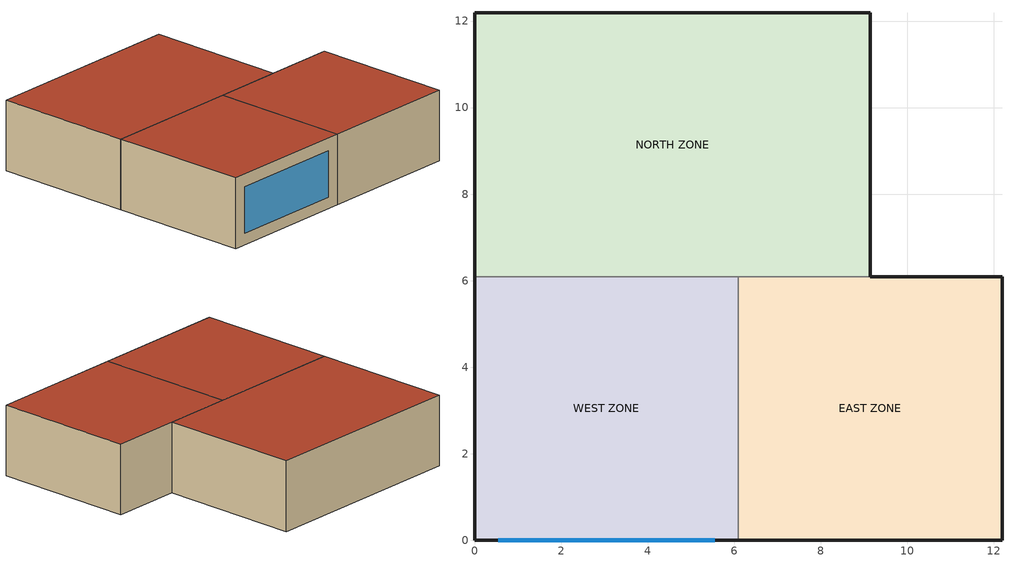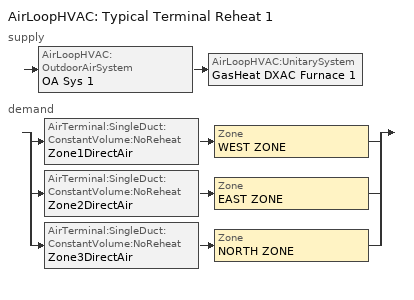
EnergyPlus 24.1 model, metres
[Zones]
WEST ZONE
 floor outside (FLOOR SLAB 8 IN): 0,0 0,6.1 6.1,6.1 6.1,0 z0
 wall outside (EXTWALL80): 0,6.1 0,0 6.1,0 z0:3.05
 wall to NORTH ZONE (PARTITION06): 6.1,6.1 0,6.1 z0:3.05
 wall to EAST ZONE (PARTITION06): 6.1,0 6.1,6.1 z0:3.05
 window (WIN-CON-LIGHT): 0.55,0 5.55,0 z0.5:2.5
 roof outside (ROOF34): 0,6.1 0,0 6.1,0 6.1,6.1 z3.05
EAST ZONE
 floor adiabatic (FLOOR SLAB 8 IN): 6.1,0 6.1,6.1 12.19,6.1 12.19,0 z0
 wall outside (EXTWALL80): 6.1,0 12.19,0 12.19,6.1 9.14,6.1 z0:3.05
 wall to NORTH ZONE (PARTITION06): 9.14,6.1 6.1,6.1 z0:3.05
 roof outside (ROOF34): 6.1,6.1 6.1,0 12.19,0 12.19,6.1 z3.05
NORTH ZONE
 floor adiabatic (FLOOR SLAB 8 IN): 0,6.1 0,12.19 9.14,12.19 9.14,6.1 z0
 wall outside (EXTWALL80): 9.14,6.1 9.14,12.19 0,12.19 0,6.1 z0:3.05
 roof outside (ROOF34): 0,12.19 0,6.1 9.14,6.1 9.14,12.19 z3.05
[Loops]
AirLoopHVAC 'Typical Terminal Reheat 1'
 supply: AirLoopHVAC:OutdoorAirSystem 'OA Sys 1' > AirLoopHVAC:UnitarySystem 'GasHeat DXAC Furnace 1'
 demand: split
  | AirTerminal:SingleDuct:ConstantVolume:NoReheat 'Zone1DirectAir' > Zone 'WEST ZONE'
  | AirTerminal:SingleDuct:ConstantVolume:NoReheat 'Zone2DirectAir' > Zone 'EAST ZONE'
  | AirTerminal:SingleDuct:ConstantVolume:NoReheat 'Zone3DirectAir' > Zone 'NORTH ZONE'
[Building]
NONE: Loads convergence tolerance value=0.04; Maximum number of warmup days=25; Minimum number of warmup days=6; North axis=0; Solar distribution=FullInteriorAndExterior; Temperature convergence tolerance value=0.4; Terrain=Suburbs
[Site:GroundTemperature:BuildingSurface]
20.03, 20.03, 20.13, 20.3, 20.43, 20.52, 20.62, 20.77, 20.78, 20.55, 20.44, 20.2
[Site:Location]
Miami Intl Ap FL USA WMO=722020: Elevation=11; Latitude=25.82; Longitude=-80.3; Time zone=-5
[SizingPeriod:DesignDay] Barometric pressure=101217; Day of month=21; Daylight saving time indicator=No; Humidity condition type=WetBulb; Rain indicator=No; Snow indicator=No; Solar model indicator=ASHRAEClearSky
Name | Daily dry bulb temperature range | Day type | Maximum dry bulb temperature | Month | Sky clearness | Wetbulb or dewpoint at maximum dry bulb | Wind direction | Wind speed
Miami Intl Ap Ann Clg .4% Condns DB=>MWB | 6.7 | SummerDesignDay | 33.2 | 7 | 1 | 25.3 | 140 | 4.5
Miami Intl Ap Ann Htg 99.6% Condns DB | 0 | WinterDesignDay | 8.7 | 1 | 0 | 8.7 | 340 | 3.8
[Construction]
EXTWALL80: A1 - 1 IN STUCCO, C4 - 4 IN COMMON BRICK, E1 - 3 / 4 IN PLASTER OR GYP BOARD
FLOOR SLAB 8 IN: C10 - 8 IN HW CONCRETE
PARTITION06: E1 - 3 / 4 IN PLASTER OR GYP BOARD, C6 - 8 IN CLAY TILE, E1 - 3 / 4 IN PLASTER OR GYP BOARD
ROOF34: E2 - 1 / 2 IN SLAG OR STONE, E3 - 3 / 8 IN FELT AND MEMBRANE, B5 - 1 IN DENSE INSULATION, C12 - 2 IN HW CONCRETE
WIN-CON-LIGHT: WIN-LAY-GLASS-LIGHT
[Material] Thermal absorptance=0.9
Name | Conductivity | Density | Roughness | Solar absorptance | Specific heat | Thickness | Visible absorptance
A1 - 1 IN STUCCO | 0.691831 | 1858.142 | Smooth | 0.92 | 836.8 | 0.0253898 | 0.92
B5 - 1 IN DENSE INSULATION | 0.0432394 | 91.30524 | VeryRough | 0.5 | 836.8 | 0.0253898 | 0.5
C4 - 4 IN COMMON BRICK | 0.726422 | 1922.216 | Rough | 0.76 | 836.8 | 0.101498 | 0.76
C6 - 8 IN CLAY TILE | 0.570761 | 1121.292 | Smooth | 0.82 | 836.8 | 0.203302 | 0.82
C10 - 8 IN HW CONCRETE | 1.729577 | 2242.585 | MediumRough | 0.65 | 836.8 | 0.203302 | 0.65
C12 - 2 IN HW CONCRETE | 1.729577 | 2242.585 | MediumRough | 0.65 | 836.8 | 0.0509016 | 0.65
E1 - 3 / 4 IN PLASTER OR GYP BOARD | 0.726422 | 1601.846 | Smooth | 0.92 | 836.8 | 0.01905 | 0.92
E2 - 1 / 2 IN SLAG OR STONE | 1.435549 | 881.0155 | Rough | 0.55 | 1673.6 | 0.0127102 | 0.55
E3 - 3 / 8 IN FELT AND MEMBRANE | 0.190253 | 1121.292 | Rough | 0.75 | 1673.6 | 0.00954024 | 0.75
[WindowMaterial:Glazing]
WIN-LAY-GLASS-LIGHT: Back side infrared hemispherical emissivity=0.84; Back side solar reflectance at normal incidence=0.031; Back side visible reflectance at normal incidence=0.05; Conductivity=0.9; Front side infrared hemispherical emissivity=0.84; Front side solar reflectance at normal incidence=0.031; Front side visible reflectance at normal incidence=0.05; Infrared transmittance at normal incidence=0; Optical data type=SpectralAverage; Solar transmittance at normal incidence=0.9; Thickness=0.003; Visible transmittance at normal incidence=0.9
[AirLoopHVAC]
Typical Terminal Reheat 1: Design supply air flow rate=1.6
[AirLoopHVAC:UnitarySystem]
GasHeat DXAC Furnace 1: Availability schedule=FanAndCoilAvailSched; Control type=Load; Controlling zone or thermostat location=East Zone; Cooling coil=Furnace ACDXCoil 1; Cooling supply air flow rate=1.6; Cooling supply air flow rate method=SupplyAirFlowRate; Dehumidification control type=CoolReheat; Fan placement=BlowThrough; Heating coil=Furnace Heating Coil 1; Heating supply air flow rate=1.6; Heating supply air flow rate method=SupplyAirFlowRate; Latent load control=LatentWithSensibleLoadControl; Maximum supply air temperature=80; No load supply air flow rate=1.6; No load supply air flow rate method=SupplyAirFlowRate; Supplemental heating coil=Humidistat Reheat Coil 1; Supply air fan operating mode schedule=ContinuousFanSchedule; Supply fan=Supply Fan 1
[AirTerminal:SingleDuct:ConstantVolume:NoReheat] Availability schedule=FanAndCoilAvailSched
Name | Maximum air flow rate
Zone1DirectAir; Zone3DirectAir | 0.544
Zone2DirectAir | 0.512
[AvailabilityManager:Scheduled]
Name | Schedule
Furnace 1 Avail | FanAndCoilAvailSched
Outdoor Air 1 Avail | OutdoorAirAvailSched
[Coil:Cooling:DX]
Furnace ACDXCoil 1: Availability schedule=FanAndCoilAvailSched; Performance object=Furnace ACDXCoil 1 Performance
[Coil:Cooling:DX:CurveFit:OperatingMode]
Furnace ACDXCoil 1 Operating Mode: Latent capacity time constant=45; Maximum cycling rate=4; Nominal speed number=1; Nominal time for condensate removal to begin=1000; Rated evaporator air flow rate=1.6; Rated gross total cooling capacity=32000; Ratio of initial moisture evaporation rate and steady state latent capacity=0.4; Speed 1=Furnace ACDXCoil 1 Speed 1 Performance
[Coil:Cooling:DX:CurveFit:Performance]
Furnace ACDXCoil 1 Performance: Base operating mode=Furnace ACDXCoil 1 Operating Mode; Compressor fuel type=Electricity
[Coil:Cooling:DX:CurveFit:Speed]
Furnace ACDXCoil 1 Speed 1 Performance: 2023 rated evaporator fan power per volume flow rate=934.4; Active fraction of coil face area=1; Condenser air flow rate fraction=1; Energy input ratio modifier function of air flow fraction curve=WindACEIRFFF; Energy input ratio modifier function of temperature curve=WindACEIRFT; Evaporative condenser pump power fraction=1; Evaporator air flow rate fraction=1; Gross cooling cop=3; Gross sensible heat ratio=0.75; Gross total cooling capacity fraction=1; Part load fraction correlation curve=WindACPLFFPLR; Total cooling capacity modifier function of air flow fraction curve=WindACCoolCapFFF; Total cooling capacity modifier function of temperature curve=WindACCoolCapFT
[Coil:Cooling:DX:SingleSpeed]
OA Cooling Coil 1: 2023 rated evaporator fan power per volume flow rate=934.4; Availability schedule=FanAndCoilAvailSched; Energy input ratio function of flow fraction curve=WindACEIRFFF; Energy input ratio function of temperature curve=WindACEIRFT; Gross rated cooling cop=3; Gross rated sensible heat ratio=0.615; Gross rated total cooling capacity=21000; Part load fraction correlation curve=WindACPLFFPLR; Rated air flow rate=0.67; Report ashrae standard 127 performance ratings=Yes; Total cooling capacity function of flow fraction curve=WindACCoolCapFFF; Total cooling capacity function of temperature curve=WindACCoolCapFT
[Coil:Heating:Fuel] Availability schedule=FanAndCoilAvailSched; Burner efficiency=0.8; Fuel type=NaturalGas; Nominal capacity=32000
Furnace Heating Coil 1; Humidistat Reheat Coil 1
[CoilSystem:Cooling:DX]
OA DX Cooling Coil: Availability schedule=FanAndCoilAvailSched; Cooling coil=OA Cooling Coil 1; Use outdoor air dx cooling coil=Yes
[Controller:OutdoorAir]
OA Controller 1: Control high indoor humidity based on outdoor humidity ratio=Yes; Economizer control action type=ModulateFlow; Economizer control type=ElectronicEnthalpy; Economizer maximum limit dewpoint temperature=13.5; Economizer maximum limit dry bulb temperature=23; Economizer minimum limit dry bulb temperature=14; Electronic enthalpy limit curve=ElectronicEnthalpyCurveA; High humidity control=Yes; High humidity outdoor air flow ratio=0.9; Humidistat control zone=EAST ZONE; Lockout type=NoLockout; Maximum outdoor air flow rate=0.778; Minimum limit type=FixedMinimum; Minimum outdoor air flow rate=0.7; Minimum outdoor air schedule=OAFractionSched; Time of day economizer control schedule=TimeOfDayEconomizerSch
[ElectricEquipment] Design level calculation method=EquipmentLevel; Fraction latent=0; Fraction lost=0; Fraction radiant=0.3; Schedule=INTERMITTENT
Name | Design level | Zone or zonelist or space or spacelist
EAST ZONE ElecEq 1 | 1464.375 | EAST ZONE
NORTH ZONE ElecEq 1 | 2928.751 | NORTH ZONE
WEST ZONE ElecEq 1 | 2928.751 | WEST ZONE
[Fan:SystemModel]
Supply Fan 1: Availability schedule=FanAndCoilAvailSched; Design electric power consumption=Autosize; Design maximum air flow rate=1.6; Design power sizing method=TotalEfficiencyAndPressure; Design pressure rise=600; Electric power minimum flow rate fraction=0; Fan total efficiency=0.7; Motor efficiency=0.9; Motor in air stream fraction=1; Speed control method=Discrete
[Lights] Design level calculation method=LightingLevel; End use subcategory=GeneralLights; Fraction radiant=0.2; Fraction replaceable=0; Fraction visible=0.2; Return air fraction=0; Schedule=OFFICE LIGHTING
Name | Lighting level | Zone or zonelist or space or spacelist
EAST ZONE Lights 1 | 1464.375 | EAST ZONE
NORTH ZONE Lights 1 | 878.6252 | NORTH ZONE
[People] Activity level schedule=Activity Sch; Air velocity schedule=Air Velo Sch; Carbon dioxide generation rate=3.82e-08; Clothing insulation schedule=Clothing Sch; Fraction radiant=0.3; Mean radiant temperature calculation type=EnclosureAveraged; Number of people calculation method=People; Number of people schedule=OFFICE OCCUPANCY; Thermal comfort model 1 type=Fanger; Work efficiency schedule=Work Eff Sch
Name | Number of people | Zone or zonelist or space or spacelist
EAST ZONE | 3 | EAST ZONE
NORTH ZONE | 4 | NORTH ZONE
WEST ZONE PEOPLE | 3 | WEST ZONE
[SetpointManager:MixedAir]
Mixed Air Temp Manager 1: Control variable=Temperature; Setpoint node or nodelist=Mixed Air Node
[SetpointManager:Scheduled]
OA Temp Manager 1: Control variable=Temperature; Schedule=OA Cooling Supply Air Temp Sch; Setpoint node or nodelist=OA Cooling Coil 1 Outlet Node
[SetpointManager:SingleZone:Reheat]
Supply Air Temp Manager 1: Control variable=Temperature; Control zone=East Zone; Maximum supply air temperature=23; Minimum supply air temperature=14; Setpoint node or nodelist=Air Loop Outlet Node
[ThermostatSetpoint:DualSetpoint]
Dual Setpoint with DB: Cooling setpoint temperature schedule=Cooling Setpoints; Heating setpoint temperature schedule=Heating Setpoints
[Zone] Ceiling height=Autocalculate; Multiplier=1; Type=1; Volume=Autocalculate
EAST ZONE; NORTH ZONE; WEST ZONE
[ZoneControl:Thermostat]
Zone 2 Thermostat: Zone or zonelist=EAST ZONE; Control 1=Dual Setpoint with DB; Control type schedule=Zone Control Type Sched
[Zone equipment]
WEST ZONE: Zone1DirectAir
EAST ZONE: Zone2DirectAir
NORTH ZONE: Zone3DirectAir
[Curve:Biquadratic] Input unit type for x=Temperature; Input unit type for y=Temperature; Maximum value of x=23.88889; Maximum value of y=46.11111; Minimum value of x=12.77778; Minimum value of y=18; Output unit type=Dimensionless
Name | Coefficient1 constant | Coefficient2 x | Coefficient3 x 2 | Coefficient4 y | Coefficient5 y 2 | Coefficient6 x y
WindACCoolCapFT | 0.942588 | 0.00954335 | 0.00068377 | -0.0110427 | 5.249e-06 | -9.72e-06
WindACEIRFT | 0.342414 | 0.034885 | -0.0006237 | 0.00497722 | 0.000437951 | -0.000728028
[Curve:Cubic]
ElectronicEnthalpyCurveA: Maximum value of x=29.13; Minimum value of x=16.6; Coefficient1 constant=0.013427; Coefficient2 x=-0.00047892; Coefficient3 x 2=5.3352e-05; Coefficient4 x 3=-1.8103e-06
[Curve:Quadratic]
Name | Maximum value of x | Minimum value of x | Coefficient1 constant | Coefficient2 x | Coefficient3 x 2
WindACCoolCapFFF | 1.5 | 0.5 | 0.8 | 0.2 | 0
WindACEIRFFF | 1.5 | 0.5 | 1.1552 | -0.1808 | 0.0256
WindACPLFFPLR | 1 | 0 | 0.85 | 0.15 | 0
[Schedule:Compact]
Activity Sch: Through: 12/31, For: AllDays, Until: 24:00, 131.8
Air Velo Sch: Through: 12/31, For: AllDays, Until: 24:00, 0.137
Clothing Sch; ContinuousFanSchedule; FanAndCoilAvailSched: Through: 12/31, For: AllDays, Until: 24:00, 1
Cooling Setpoints: Through: 12/31, For: AllDays, Until:  7:00, 30, Until: 18:00, 24, Until: 24:00, 30
Heating Setpoints: Through: 12/31, For: AllDays, Until:  7:00, 18, Until: 18:00, 21, Until: 24:00, 18
INTERMITTENT: Through: 12/31, For: WeekDays SummerDesignDay, Until: 8:00, 0, Until: 18:00, 1, Until: 24:00, 0, For: AllOtherDays, Until: 24:00, 0
OA Cooling Supply Air Temp Sch: Through: 12/31, For: AllDays, Until: 24:00, 23
OAFractionSched: Through: 12/31, For: AllDays, Until: 7:00, 0, Until: 18:00, 1, Until: 24:00, 0
OFFICE LIGHTING: Through: 12/31, For: WeekDays SummerDesignDay, Until: 6:00, 0.05, Until: 7:00, 0.2, Until: 17:00, 1, Until: 18:00, 0.5, Until: 24:00, 0.05, For: AllOtherDays, Until: 24:00, 0.05
OFFICE OCCUPANCY: Through: 12/31, For: WeekDays SummerDesignDay, Until: 7:00, 0, Until: 8:00, 0.3, Until: 12:00, 1, Until: 13:00, 0.5, Until: 16:00, 1, Until: 17:00, 0.5, Until: 18:00, 0.1, Until: 24:00, 0, For: AllOtherDays, Until: 24:00, 0
OutdoorAirAvailSched: Through: 3/31, For: WeekDays, Until: 24:00, 1, For: AllOtherDays, Until: 24:00, 0, Through: 9/30, For: WeekDays SummerDesignDay, Until: 7:00, 0, Until: 18:00, 1, Until: 24:00, 0, For: AllOtherDays, Until: 24:00, 0, Through: 12/31, For: AllDays, Until: 24:00, 1
TimeOfDayEconomizerSch: Through: 12/31, For: WeekDays, Until: 7:00, 0, Until: 7:30, 1, Until: 24:00, 0, For: AllOtherDays, Until: 24:00, 0
Work Eff Sch: Through: 12/31, For: AllDays, Until: 24:00, 0
Zone Control Type Sched: Through: 12/31, For: AllDays, Until: 24:00, 4
